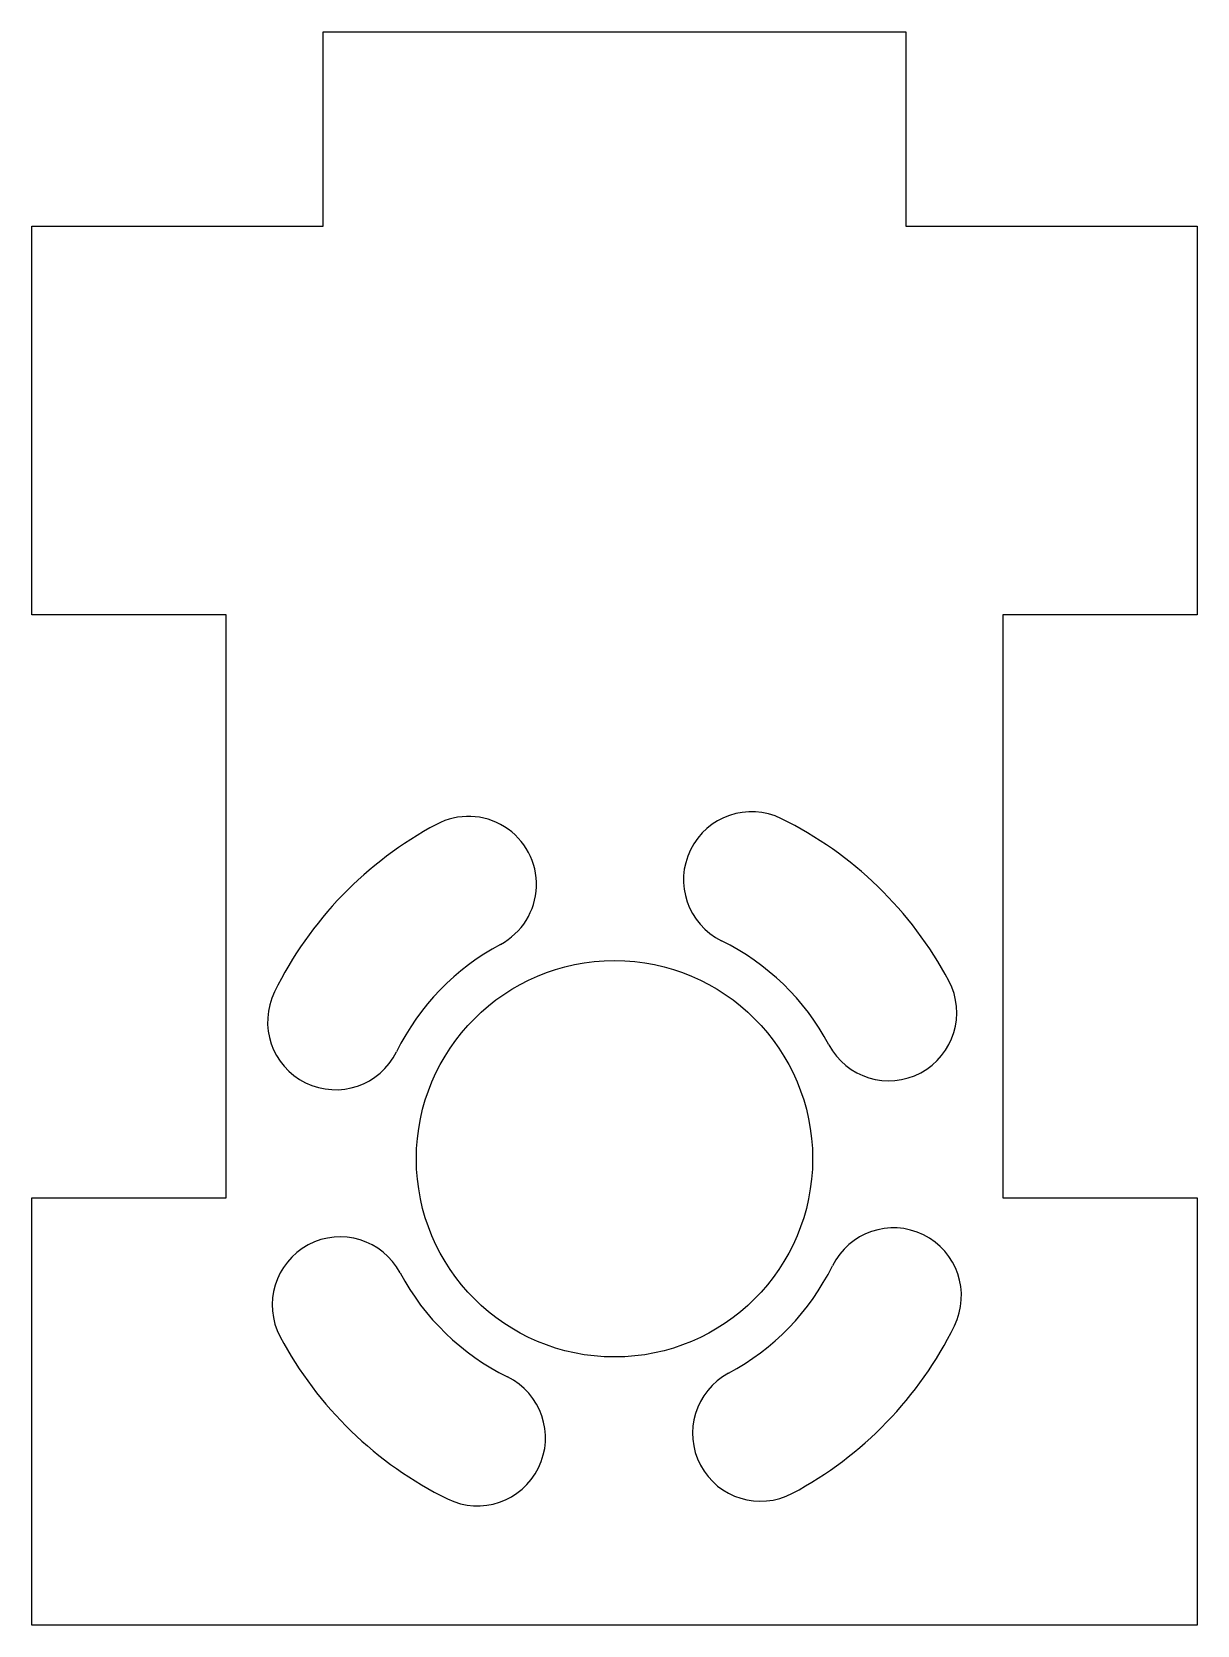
# Model space of a CAD drawing. Header units: millimetres. Extents: x 0 to 30, y 0 to 41.
import ezdxf

# ---------------------------------------------------------------- set-up
doc = ezdxf.new("R2010")
doc.units = ezdxf.units.MM

msp = doc.modelspace()

# ---------------------------------------------------------------- linework, layer by layer
at = {"color": 7, "linetype": 'Continuous', "lineweight": 25}
for p, q in [((7.5, 36), (7.5, 41)), ((7.5, 41), (22.5, 41)), ((22.5, 41), (22.5, 36)), ((0, 26), (0, 36)), ((0, 36), (7.5, 36)), ((22.5, 36), (30, 36)), ((30, 36), (30, 26)), ((5, 26), (0, 26)), ((5, 11), (5, 26)), ((30, 26), (25, 26)), ((25, 26), (25, 11)), ((0, 11), (5, 11)), ((0, 0), (0, 11)), ((25, 11), (30, 11)), ((30, 11), (30, 0)), ((30, 0), (0, 0))]:
    msp.add_line(p, q, dxfattribs=at)
msp.add_circle((15, 12), 5.1, dxfattribs=at)
for centre, radius, start, end in [((18.527, 19.181), 1.75, 63.8399, 243.8399), ((15, 12), 9.75, 118.03, 153.8399), ((11.241, 19.062), 1.75, 298.03, 118.03), ((15, 12), 9.75, 28.03, 63.8399), ((15, 12), 6.25, 118.03, 153.8399), ((15, 12), 6.25, 28.03, 63.8399), ((22.062, 15.759), 1.75, 208.03, 28.03), ((7.819, 15.527), 1.75, 153.8399, 333.8399), ((7.938, 8.241), 1.75, 28.03, 208.03), ((22.181, 8.473), 1.75, 333.8399, 153.8399), ((15, 12), 6.25, 208.03, 243.8399), ((15, 12), 6.25, 298.03, 333.8399), ((15, 12), 9.75, 208.03, 243.8399), ((15, 12), 9.75, 298.03, 333.8399), ((11.473, 4.819), 1.75, 243.8399, 63.8399), ((18.759, 4.938), 1.75, 118.03, 298.03)]:
    msp.add_arc(centre, radius, start, end, dxfattribs=at)

doc.saveas('drawing.dxf')
